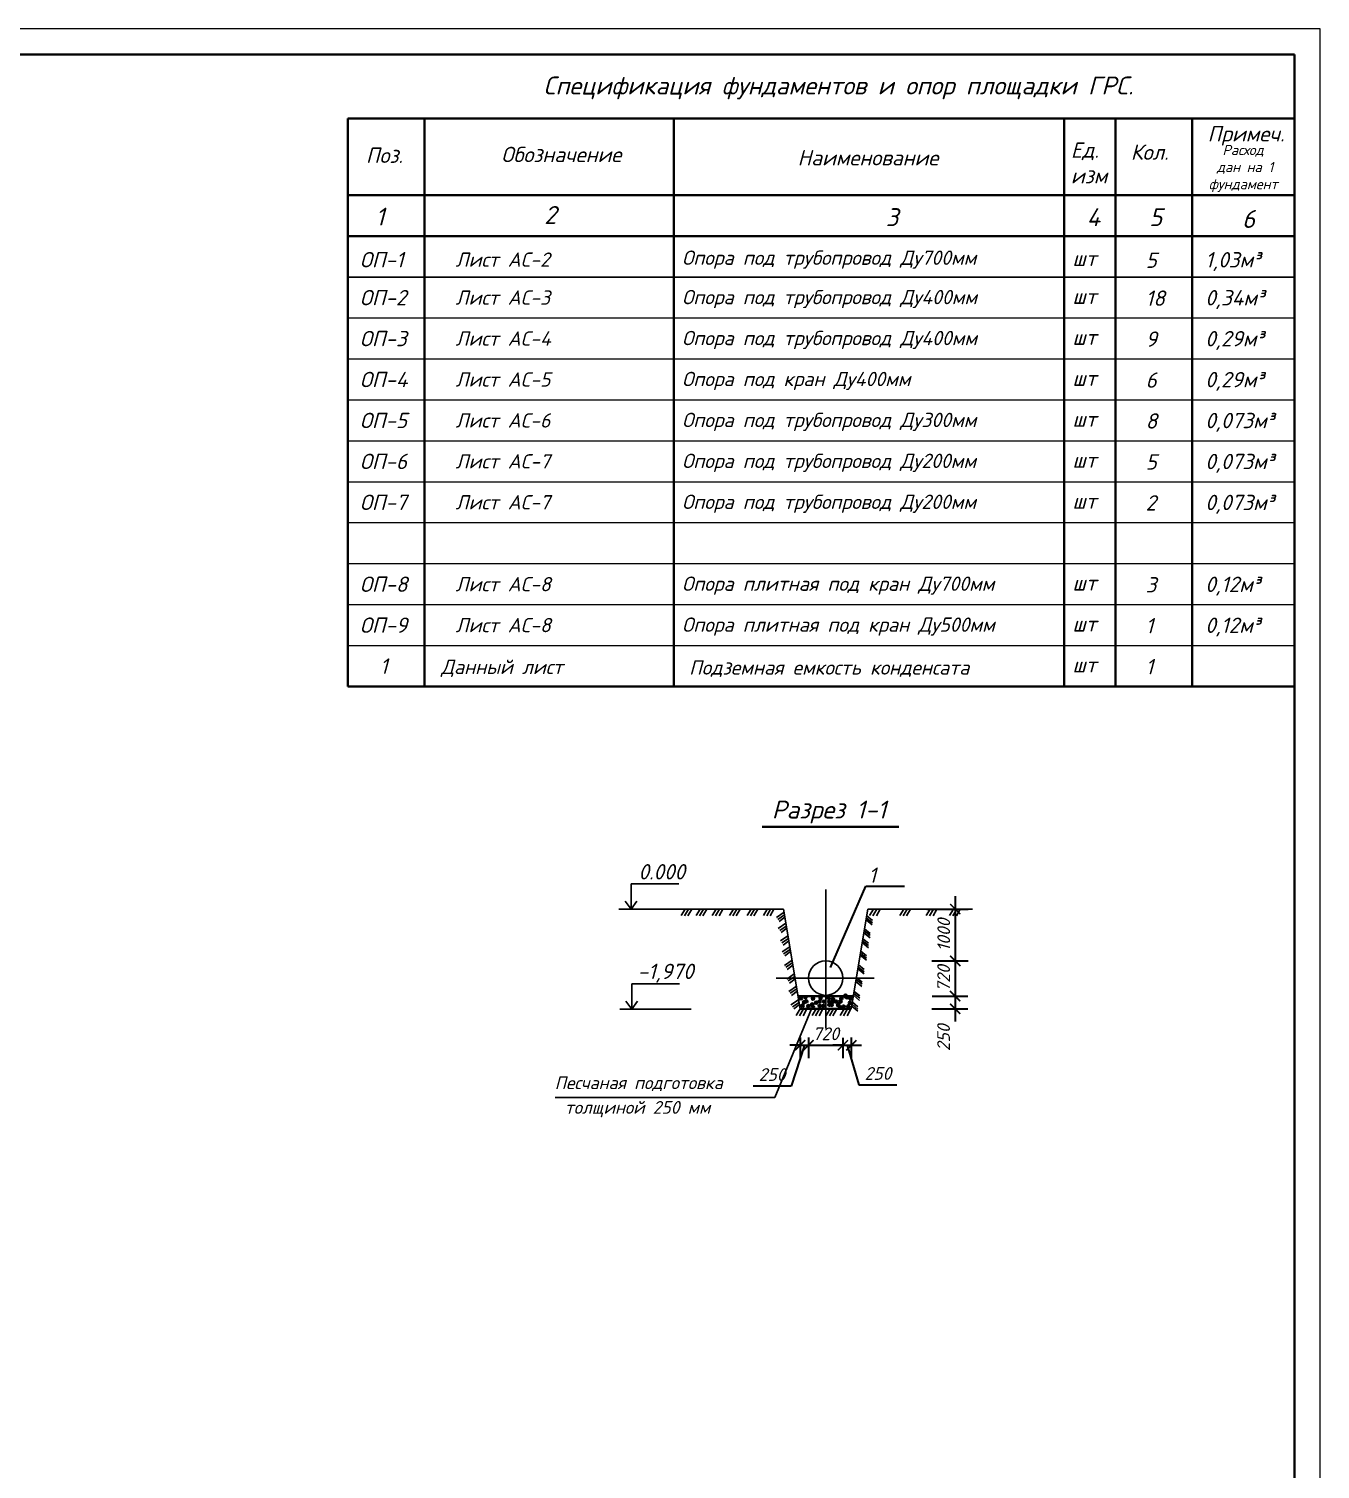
# Model space of a CAD drawing. Extents: x 108150 to 142535, y -18867 to -9422.
# Drawn here: x 137518.1 to 137770.4, y -15406.8 to -15125.4 of the extents above; entities that cross this region are included whole.
import ezdxf

# ---------------------------------------------------------------- set-up
doc = ezdxf.new("R2010")
doc.units = 0
doc.header["$MEASUREMENT"] = 0
doc.header["$PDMODE"] = 32
doc.header["$PDSIZE"] = 0.6
for name, color, linetype, lineweight in [('надписи', 2, 'Continuous', 15), ('Основные', 4, 'Continuous', 40), ('Размер', 8, 'Continuous', 30), ('РАЗМЕРЫ', 8, 'Continuous', 30), ('Текст', 2, 'Continuous', 15)]:
    doc.layers.add(name, color=color, linetype=linetype, lineweight=lineweight)
doc.styles.add('ГОСТ', font='isocpeur.ttf', dxfattribs={"oblique": 15, "height": 2.5})
doc.styles.add('ГОСТ2.5', font='isocpeur.ttf', dxfattribs={"oblique": 15, "height": 2.5})
doc.styles.add('ГОСТ3', font='isocpeur.ttf', dxfattribs={"oblique": 15, "height": 3})
doc.styles.add('ГОСТ3.5', font='isocpeur.ttf', dxfattribs={"oblique": 15, "height": 3.5})
doc.dimstyles.new('100', dxfattribs={"dimtxt": 3.5, "dimasz": 2, "dimexe": 2.5, "dimexo": 0.5, "dimgap": 1, "dimtad": 1, "dimdec": 0, "dimlfac": 100, "dimtxsty": 'ГОСТ3.5', "dimblk": 'ARCHTICK', "dimcen": 2.5, "dimdle": 2.5, "dimclrd": 256, "dimclre": 256, "dimclrt": 2, "dimadec": 3, "dimazin": 0, "dimtfac": 1, "dimtdec": 0, "dimtmove": 1, "dimatfit": 3, "dimldrblk": 'DOTSMALL', "dimfxl": 1, "dimlwd": -1, "dimlwe": -1, "dimarcsym": 0})

# ---------------------------------------------------------------- blocks, each defined once
blk = doc.blocks.new('_ArchTick')
at = {"color": 0, "linetype": 'ByBlock', "const_width": 0.15}
blk.add_lwpolyline([(-0.5, -0.5), (0.5, 0.5)], dxfattribs=at)
blk = doc.blocks.new('*D3283')
at = {"layer": 'Defpoints', "color": 0, "linetype": 'ByBlock', "lineweight": 0, "ltscale": 0.5, "transparency": 16777216}
for p in [(137693.03, -15297.36), (137694, -15307.5), (137699.1, -15307.5)]:
    blk.add_point(p, dxfattribs=at)
at = {"layer": 'РАЗМЕРЫ', "linetype": 'ByBlock', "ltscale": 0.5, "transparency": 16777216}
for p, q in [((137699.1, -15294.86), (137699.1, -15310)), ((137693.53, -15297.36), (137701.6, -15297.36)), ((137694.5, -15307.5), (137701.6, -15307.5))]:
    blk.add_line(p, q, dxfattribs=at)
at = {"layer": 'РАЗМЕРЫ', "linetype": 'ByBlock', "ltscale": 0.5, "transparency": 16777216, "xscale": 2, "yscale": 2, "zscale": 2}
for p, rotation in [((137699.1, -15297.36), 90), ((137699.1, -15307.5), 270)]:
    blk.add_blockref('_ArchTick', p, dxfattribs=dict(at, rotation=rotation))
at = {"layer": 'РАЗМЕРЫ', "color": 2, "linetype": 'ByBlock', "lineweight": 25, "ltscale": 0.5, "transparency": 16777216, "insert": (137696.85, -15302.43), "char_height": 2.5, "attachment_point": 5, "rotation": 90, "style": 'ГОСТ2.5'}
blk.add_mtext('1000', dxfattribs=at)
blk = doc.blocks.new('_DotSmall')
at = {"color": 0, "linetype": 'ByBlock', "lineweight": 15, "const_width": 0.5}
blk.add_lwpolyline([(-0.0625, 0, 1), (0.0625, 0, 1)], format="xyb", close=True, dxfattribs=at)
blk = doc.blocks.new('*D3284')
at = {"layer": 'Defpoints', "color": 0, "linetype": 'ByBlock', "lineweight": 0, "ltscale": 0.5, "transparency": 16777216}
for p in [(137695.33, -15307.5), (137694.09, -15314.36), (137699.08, -15314.36)]:
    blk.add_point(p, dxfattribs=at)
at = {"layer": 'РАЗМЕРЫ', "linetype": 'ByBlock', "ltscale": 0.5, "transparency": 16777216}
for p, q in [((137699.08, -15305), (137699.08, -15316.86)), ((137695.83, -15307.5), (137701.58, -15307.5)), ((137694.59, -15314.36), (137701.58, -15314.36))]:
    blk.add_line(p, q, dxfattribs=at)
at = {"layer": 'РАЗМЕРЫ', "linetype": 'ByBlock', "ltscale": 0.5, "transparency": 16777216, "xscale": 2, "yscale": 2, "zscale": 2}
for p, rotation in [((137699.08, -15307.5), 90), ((137699.08, -15314.36), 270)]:
    blk.add_blockref('_ArchTick', p, dxfattribs=dict(at, rotation=rotation))
at = {"layer": 'РАЗМЕРЫ', "color": 2, "linetype": 'ByBlock', "lineweight": 25, "ltscale": 0.5, "transparency": 16777216, "insert": (137696.83, -15310.93), "char_height": 2.5, "attachment_point": 5, "rotation": 90, "style": 'ГОСТ2.5'}
blk.add_mtext('720', dxfattribs=at)
blk = doc.blocks.new('*D3285')
at = {"layer": 'Defpoints', "color": 0, "linetype": 'ByBlock', "lineweight": 0, "ltscale": 0.5, "transparency": 16777216}
for p in [(137694.09, -15314.36), (137694, -15316.86), (137699.07, -15316.86)]:
    blk.add_point(p, dxfattribs=at)
at = {"layer": 'РАЗМЕРЫ', "linetype": 'ByBlock', "ltscale": 0.5, "transparency": 16777216}
for p, q in [((137699.07, -15311.86), (137699.07, -15319.36)), ((137694.59, -15314.36), (137701.57, -15314.36)), ((137694.5, -15316.86), (137701.57, -15316.86))]:
    blk.add_line(p, q, dxfattribs=at)
at = {"layer": 'РАЗМЕРЫ', "linetype": 'ByBlock', "ltscale": 0.5, "transparency": 16777216, "xscale": 2, "yscale": 2, "zscale": 2}
for p, rotation in [((137699.07, -15314.36), 90), ((137699.07, -15316.86), 270)]:
    blk.add_blockref('_ArchTick', p, dxfattribs=dict(at, rotation=rotation))
at = {"layer": 'РАЗМЕРЫ', "color": 2, "linetype": 'ByBlock', "lineweight": 25, "ltscale": 0.5, "transparency": 16777216, "insert": (137696.82, -15322.52), "char_height": 2.5, "attachment_point": 5, "rotation": 90, "style": 'ГОСТ2.5'}
blk.add_mtext('250', dxfattribs=at)
blk = doc.blocks.new('*D3286')
at = {"layer": 'Defpoints', "color": 0, "linetype": 'ByBlock', "lineweight": 0, "ltscale": 0.5, "transparency": 16777216}
for p in [(137668.8, -15321.95), (137670.44, -15321.98), (137670.44, -15323.96)]:
    blk.add_point(p, dxfattribs=at)
at = {"layer": 'РАЗМЕРЫ', "linetype": 'ByBlock', "ltscale": 0.5, "transparency": 16777216}
for p, q in [((137668.8, -15323.96), (137666.8, -15323.96)), ((137669.62, -15323.96), (137667.03, -15331.95)), ((137668.8, -15322.45), (137668.8, -15326.46)), ((137668.8, -15323.96), (137670.44, -15323.96)), ((137668.8, -15323.96), (137670.44, -15323.96)), ((137670.44, -15322.48), (137670.44, -15326.46)), ((137670.44, -15323.96), (137672.44, -15323.96)), ((137667.03, -15331.95), (137659.61, -15331.95))]:
    blk.add_line(p, q, dxfattribs=at)
at = {"layer": 'РАЗМЕРЫ', "linetype": 'ByBlock', "ltscale": 0.5, "transparency": 16777216, "xscale": 2, "yscale": 2, "zscale": 2}
blk.add_blockref('_ArchTick', (137668.8, -15323.96), dxfattribs=at)
at = {"layer": 'РАЗМЕРЫ', "linetype": 'ByBlock', "ltscale": 0.5, "transparency": 16777216, "xscale": 2, "yscale": 2, "zscale": 2, "rotation": 180}
blk.add_blockref('_ArchTick', (137670.44, -15323.96), dxfattribs=at)
at = {"layer": 'РАЗМЕРЫ', "color": 2, "linetype": 'ByBlock', "lineweight": 25, "ltscale": 0.5, "transparency": 16777216, "insert": (137663.32, -15329.7), "char_height": 2.5, "attachment_point": 5, "style": 'ГОСТ2.5'}
blk.add_mtext('250', dxfattribs=at)
blk = doc.blocks.new('*D3287')
at = {"layer": 'Defpoints', "color": 0, "linetype": 'ByBlock', "lineweight": 0, "ltscale": 0.5, "transparency": 16777216}
for p in [(137670.44, -15321.98), (137677.15, -15322.01), (137677.15, -15323.99)]:
    blk.add_point(p, dxfattribs=at)
at = {"layer": 'РАЗМЕРЫ', "linetype": 'ByBlock', "ltscale": 0.5, "transparency": 16777216}
for p, q in [((137667.94, -15323.99), (137679.65, -15323.99)), ((137670.44, -15322.48), (137670.44, -15326.49)), ((137677.15, -15322.51), (137677.15, -15326.49))]:
    blk.add_line(p, q, dxfattribs=at)
at = {"layer": 'РАЗМЕРЫ', "linetype": 'ByBlock', "ltscale": 0.5, "transparency": 16777216, "xscale": 2, "yscale": 2, "zscale": 2, "rotation": 180}
blk.add_blockref('_ArchTick', (137670.44, -15323.99), dxfattribs=at)
at = {"layer": 'РАЗМЕРЫ', "linetype": 'ByBlock', "ltscale": 0.5, "transparency": 16777216, "xscale": 2, "yscale": 2, "zscale": 2}
blk.add_blockref('_ArchTick', (137677.15, -15323.99), dxfattribs=at)
at = {"layer": 'РАЗМЕРЫ', "color": 2, "linetype": 'ByBlock', "lineweight": 25, "ltscale": 0.5, "transparency": 16777216, "insert": (137673.8, -15321.74), "char_height": 2.5, "attachment_point": 5, "style": 'ГОСТ2.5'}
blk.add_mtext('720', dxfattribs=at)
blk = doc.blocks.new('*D3288')
at = {"layer": 'Defpoints', "color": 0, "linetype": 'ByBlock', "lineweight": 0, "ltscale": 0.5, "transparency": 16777216}
for p in [(137678.79, -15321.95), (137677.15, -15322.01), (137678.79, -15323.99)]:
    blk.add_point(p, dxfattribs=at)
at = {"layer": 'РАЗМЕРЫ', "linetype": 'ByBlock', "ltscale": 0.5, "transparency": 16777216}
for p, q in [((137677.15, -15323.99), (137675.15, -15323.99)), ((137677.15, -15322.51), (137677.15, -15326.49)), ((137677.15, -15323.99), (137678.79, -15323.99)), ((137677.15, -15323.99), (137678.79, -15323.99)), ((137677.97, -15323.99), (137680.29, -15331.74)), ((137678.79, -15322.45), (137678.79, -15326.49)), ((137678.79, -15323.99), (137680.79, -15323.99)), ((137680.29, -15331.74), (137687.71, -15331.74))]:
    blk.add_line(p, q, dxfattribs=at)
at = {"layer": 'РАЗМЕРЫ', "linetype": 'ByBlock', "ltscale": 0.5, "transparency": 16777216, "xscale": 2, "yscale": 2, "zscale": 2}
blk.add_blockref('_ArchTick', (137677.15, -15323.99), dxfattribs=at)
at = {"layer": 'РАЗМЕРЫ', "linetype": 'ByBlock', "ltscale": 0.5, "transparency": 16777216, "xscale": 2, "yscale": 2, "zscale": 2, "rotation": 180}
blk.add_blockref('_ArchTick', (137678.79, -15323.99), dxfattribs=at)
at = {"layer": 'РАЗМЕРЫ', "color": 2, "linetype": 'ByBlock', "lineweight": 25, "ltscale": 0.5, "transparency": 16777216, "insert": (137684, -15329.49), "char_height": 2.5, "attachment_point": 5, "style": 'ГОСТ2.5'}
blk.add_mtext('250', dxfattribs=at)

msp = doc.modelspace()

# ---------------------------------------------------------------- linework, layer by layer
at = {"color": 8, "lineweight": 0}
for p, q in [((137580.4128, -15173.8575), (137765.4142, -15173.8562)), ((137580.4128, -15173.8865), (137765.4142, -15173.8852)), ((137580.4128, -15181.8575), (137765.4143, -15181.8562)), ((137580.4128, -15189.8574), (137765.4143, -15189.8562)), ((137580.4127, -15197.8572), (137765.4143, -15197.8561)), ((137580.4127, -15205.8571), (137765.4144, -15205.8559)), ((137580.4127, -15213.857), (137765.4145, -15213.8558)), ((137580.4127, -15221.8568), (137765.4145, -15221.8557)), ((137580.4127, -15229.8567), (137765.4146, -15229.8556)), ((137580.4126, -15237.8566), (137765.4147, -15237.8554)), ((137580.4126, -15245.8564), (137765.4147, -15245.8553))]:
    msp.add_line(p, q, dxfattribs=at)
at = {"layer": 'Основные'}
for p, q in [((137765.4129, -15130.3676), (136240.4129, -15130.3676)), ((137765.4129, -15714.3676), (137765.4129, -15130.3676))]:
    msp.add_line(p, q, dxfattribs=at)
at = {"layer": 'Основные', "color": 4, "lineweight": 40}
for p, q in [((137580.4129, -15142.8863), (137580.4126, -15253.8563)), ((137765.4129, -15142.8863), (137580.4129, -15142.8863)), ((137595.4129, -15142.8863), (137595.4128, -15253.8562)), ((137644.0881, -15142.8863), (137644.0876, -15253.8559)), ((137720.4129, -15142.8863), (137720.4127, -15253.8554)), ((137730.4129, -15142.8863), (137730.4134, -15253.8554)), ((137745.4129, -15142.8863), (137745.4126, -15253.8553)), ((137580.4129, -15157.8863), (137765.4129, -15157.8863)), ((137580.4129, -15165.8863), (137765.4129, -15165.8863)), ((137580.4126, -15253.8563), (137765.4148, -15253.8552))]:
    msp.add_line(p, q, dxfattribs=at)
at = {"layer": 'Размер', "linetype": 'ByBlock', "lineweight": 0, "ltscale": 0.5}
for p, q in [((137770.4129, -15125.3676), (136220.4129, -15125.3676)), ((137770.4129, -15719.3676), (137770.4129, -15125.3676))]:
    msp.add_line(p, q, dxfattribs=at)
at = {"layer": 'Размер', "color": 2, "linetype": 'ByBlock', "lineweight": 40, "ltscale": 0.5}
msp.add_line((137661.3927, -15281.2941), (137688.0631, -15281.2941), dxfattribs=at)
at = {"layer": 'Размер', "linetype": 'ByBlock', "lineweight": 25, "ltscale": 0.5}
for p, q in [((137635.7467, -15292.4213), (137635.7467, -15297.409)), ((137635.7467, -15292.4213), (137645.0591, -15292.4418)), ((137673.7869, -15320.6953), (137673.7869, -15293.5559)), ((137635.7467, -15297.409), (137634.6073, -15295.844)), ((137635.7467, -15297.409), (137636.8862, -15295.844)), ((137633.3917, -15297.409), (137647.3647, -15297.409)), ((137645.1073, -15297.3614), (137665.5369, -15297.3614)), ((137646.2962, -15297.3614), (137645.521, -15298.6554)), ((137646.9474, -15297.3614), (137646.1722, -15298.7174)), ((137647.5986, -15297.3614), (137646.8544, -15298.7174)), ((137649.2372, -15297.3614), (137648.462, -15298.6554)), ((137649.8884, -15297.3614), (137649.1132, -15298.7174)), ((137650.5396, -15297.3614), (137649.7953, -15298.7174)), ((137652.3979, -15297.3614), (137651.6227, -15298.6554)), ((137653.0491, -15297.3614), (137652.2739, -15298.7174)), ((137653.7002, -15297.3614), (137652.956, -15298.7174)), ((137655.7614, -15297.3614), (137654.9862, -15298.6554)), ((137656.4126, -15297.3614), (137655.6374, -15298.7174)), ((137657.0637, -15297.3614), (137656.3195, -15298.7174)), ((137659.199, -15297.3614), (137658.4238, -15298.6554)), ((137659.8502, -15297.3614), (137659.075, -15298.7174)), ((137660.5014, -15297.3614), (137659.7572, -15298.7174)), ((137662.3766, -15297.3614), (137661.6014, -15298.6554)), ((137663.0278, -15297.3614), (137662.2526, -15298.7174)), ((137663.679, -15297.3614), (137662.9347, -15298.7174)), ((137664.1584, -15299.0039), (137665.6422, -15297.9936)), ((137664.4449, -15299.376), (137665.7304, -15298.5227)), ((137664.7027, -15299.8053), (137665.8027, -15298.9564)), ((137668.7869, -15316.8614), (137665.5369, -15297.3614)), ((137673.7869, -15297.3614), (137673.7869, -15318.8408)), ((137678.7869, -15316.8614), (137682.0369, -15297.3614)), ((137681.6867, -15299.4621), (137682.8798, -15300.453)), ((137681.7443, -15299.1169), (137682.9013, -15300.0443)), ((137681.8135, -15298.7018), (137682.9013, -15299.5927)), ((137682.0369, -15297.3614), (137702.4664, -15297.3614)), ((137682.0369, -15297.3614), (137702.4664, -15297.3614)), ((137683.1296, -15297.3614), (137682.3544, -15298.6554)), ((137683.7808, -15297.3614), (137683.0056, -15298.7174)), ((137684.432, -15297.3614), (137683.6878, -15298.7174)), ((137689.0384, -15297.3614), (137688.2631, -15298.6554)), ((137689.6895, -15297.3614), (137688.9143, -15298.7174)), ((137690.3407, -15297.3614), (137689.5965, -15298.7174)), ((137694.2228, -15297.3614), (137693.4475, -15298.6554)), ((137694.8739, -15297.3614), (137694.0987, -15298.7174)), ((137695.5251, -15297.3614), (137694.7809, -15298.7174)), ((137698.7712, -15297.3614), (137697.996, -15298.6554)), ((137699.4224, -15297.3614), (137698.6471, -15298.7174)), ((137700.0735, -15297.3614), (137699.3293, -15298.7174)), ((137664.5181, -15301.1621), (137666.0019, -15300.1517)), ((137664.8046, -15301.5342), (137666.0901, -15300.6809)), ((137665.0624, -15301.9635), (137666.1624, -15301.1145)), ((137681.2671, -15301.9799), (137682.4601, -15302.9707)), ((137681.3247, -15301.6346), (137682.4817, -15302.5621)), ((137681.3938, -15301.2195), (137682.4817, -15302.1105)), ((137664.9234, -15303.5939), (137666.4072, -15302.5836)), ((137665.2099, -15303.966), (137666.4954, -15303.1127)), ((137665.2802, -15305.7347), (137666.764, -15304.7244)), ((137665.4677, -15304.3953), (137666.5677, -15303.5464)), ((137680.9417, -15303.932), (137682.1348, -15304.9229)), ((137680.9993, -15303.5868), (137682.1563, -15304.5143)), ((137681.0685, -15303.1717), (137682.1563, -15304.0626)), ((137665.5667, -15306.1068), (137666.8522, -15305.2535)), ((137665.7185, -15308.3642), (137667.2023, -15307.3538)), ((137665.8245, -15306.5361), (137666.9245, -15305.6872)), ((137666.0049, -15308.7362), (137667.2905, -15307.883)), ((137680.5388, -15306.3496), (137681.7319, -15307.3404)), ((137680.5964, -15306.0043), (137681.7534, -15306.9318)), ((137680.6655, -15305.5892), (137681.7534, -15306.4802)), ((137666.1651, -15311.044), (137667.6489, -15310.0336)), ((137666.2628, -15309.1655), (137667.3627, -15308.3166)), ((137666.4516, -15311.4161), (137667.7371, -15310.5628)), ((137679.8086, -15310.7311), (137680.8964, -15311.622)), ((137680.0905, -15309.0398), (137681.2835, -15310.0307)), ((137680.148, -15308.6945), (137681.305, -15309.622)), ((137680.2172, -15308.2795), (137681.305, -15309.1704)), ((137635.9, -15311.9699), (137635.9, -15316.9577)), ((137635.9, -15311.9699), (137645.2124, -15311.9905)), ((137664.1086, -15310.8614), (137683.2875, -15310.8614)), ((137666.5659, -15313.4487), (137668.0497, -15312.4384)), ((137666.7094, -15311.8454), (137667.8094, -15310.9964)), ((137666.8524, -15313.8208), (137668.1379, -15312.9675)), ((137667.1102, -15314.2501), (137668.2102, -15313.4012)), ((137679.3553, -15313.4505), (137680.4432, -15314.3414)), ((137679.6818, -15311.4914), (137680.8749, -15312.4823)), ((137679.7394, -15311.1462), (137680.8964, -15312.0737)), ((137635.9, -15316.9577), (137634.7605, -15315.3926)), ((137635.9, -15316.9577), (137637.0395, -15315.3926)), ((137671.4666, -15315.7362), (137663.8757, -15334.2095)), ((137667.0051, -15316.0837), (137668.4889, -15315.0734)), ((137667.2915, -15316.4558), (137668.5771, -15315.6025)), ((137667.5494, -15316.8851), (137668.6493, -15316.0362)), ((137668.3702, -15314.3614), (137679.2035, -15314.3614)), ((137678.8759, -15316.327), (137680.069, -15317.3179)), ((137678.9335, -15315.9817), (137680.0905, -15316.9092)), ((137679.0026, -15315.5667), (137680.0905, -15316.4576)), ((137679.2286, -15314.2109), (137680.4216, -15315.2017)), ((137679.2862, -15313.8656), (137680.4432, -15314.7931)), ((137633.545, -15316.9577), (137647.5179, -15316.9577)), ((137668.799, -15316.8614), (137668.0238, -15318.1554)), ((137669.4502, -15316.8614), (137668.6749, -15318.2174)), ((137668.7869, -15316.8614), (137678.7869, -15316.8614)), ((137670.1013, -15316.8614), (137669.3571, -15318.2174)), ((137671.9205, -15316.8614), (137671.1453, -15318.1554)), ((137672.5717, -15316.8614), (137671.7965, -15318.2174)), ((137673.2229, -15316.8614), (137672.4787, -15318.2174)), ((137674.6478, -15316.8614), (137673.8726, -15318.1554)), ((137675.299, -15316.8614), (137674.5238, -15318.2174)), ((137675.9502, -15316.8614), (137675.206, -15318.2174)), ((137677.4079, -15316.8614), (137676.6327, -15318.1554)), ((137678.0591, -15316.8614), (137677.2839, -15318.2174)), ((137678.7103, -15316.8614), (137677.9661, -15318.2174)), ((137620.9139, -15334.2095), (137663.8757, -15334.2095))]:
    msp.add_line(p, q, dxfattribs=at)
at = {"layer": 'Размер', "color": 1, "linetype": 'ByBlock', "lineweight": 25, "ltscale": 0.5}
for p, q in [((137645.1073, -15297.3614), (137665.5369, -15297.3614)), ((137665.5369, -15297.3614), (137668.7869, -15316.8614)), ((137678.7869, -15316.8614), (137682.0369, -15297.3614)), ((137682.0369, -15297.3614), (137702.4664, -15297.3614))]:
    msp.add_line(p, q, dxfattribs=at)
at = {"layer": 'Размер', "color": 1, "linetype": 'ByBlock', "lineweight": 40, "ltscale": 0.5}
for p, q in [((137668.3702, -15314.3614), (137679.2035, -15314.3614)), ((137668.7869, -15316.8614), (137678.7869, -15316.8614))]:
    msp.add_line(p, q, dxfattribs=at)
at = {"layer": 'Размер', "linetype": 'ByBlock', "lineweight": 25, "ltscale": 0.5}
msp.add_circle((137673.7869, -15310.8614), 3.364, dxfattribs=at)
at = {"layer": 'Размер', "color": 1, "linetype": 'ByBlock', "lineweight": 25, "ltscale": 0.5}
for p in [(137668.9237, -15314.8252), (137669.2519, -15316.2596), (137669.58, -15315.5629), (137669.8319, -15314.5956), (137669.9902, -15315.399), (137670.4004, -15316.3416), (137671.1387, -15316.0137), (137671.3028, -15314.8662), (137671.3028, -15316.5465), (137671.8961, -15315.6693), (137672.6154, -15315.4399), (137672.6154, -15316.3006), (137672.7795, -15314.7842), (137673.3241, -15316.2908), (137673.4768, -15315.4399), (137674.3792, -15314.7022), (137674.4977, -15315.415), (137674.5022, -15316.0547), (137674.9534, -15316.0957), (137675.1996, -15314.9891), (137675.2095, -15315.4577), (137675.8558, -15315.4399), (137676.225, -15316.1367), (137676.6092, -15316.5455), (137676.6762, -15315.4399), (137676.8403, -15314.8252), (137677.2915, -15316.4236), (137677.9807, -15314.6242), (137678.1939, -15316.3826), (137678.518, -15315.6979), (137678.6451, -15314.8662)]:
    msp.add_point(p, dxfattribs=at)
at = {"layer": 'Размер', "color": 1, "linetype": 'ByBlock', "lineweight": 40, "ltscale": 0.5}
msp.add_point((137677.6607, -15314.3614), dxfattribs=at)
at = {"layer": 'РАЗМЕРЫ', "color": 252, "ltscale": 0.9}
for p, q in [((137674.6918, -15308.7916), (137681.6553, -15292.8654)), ((137681.6553, -15292.8654), (137689.1683, -15292.8654))]:
    msp.add_line(p, q, dxfattribs=at)

# ---------------------------------------------------------------- texts
at = {"layer": 'надписи', "color": 2, "lineweight": 40, "ltscale": 3, "style": 'ГОСТ3.5', "oblique": 15}
msp.add_text('      Разрез 1-1', height=3.5, dxfattribs=at).set_placement((137649.8915, -15279.6824, -1148.752))
at = {"layer": 'надписи', "color": 2, "ltscale": 3, "oblique": 15}
for s, height, style, p in [('       0.000', 3, 'ГОСТ3', (137623.8364, -15291.5783, -765.8346)), ('-1,970', 3, 'ГОСТ3', (137637.0395, -15311.0411)), ('Песчаная подготовка', 2.5, 'ГОСТ2.5', (137620.8369, -15332.5491, -765.8346)), (' толщиной 250 мм ', 2.5, 'ГОСТ2.5', (137621.2138, -15337.3702, -765.8346))]:
    msp.add_text(s, height=height, dxfattribs=dict(at, style=style)).set_placement(p)
at = {"layer": 'Текст', "lineweight": 25, "style": 'ГОСТ3', "oblique": 15}
for s, p in [('5', (137736.2983, -15172.0826)), ('18', (137736.2983, -15179.4993)), ('9', (137736.2983, -15187.4992)), ('6', (137736.2984, -15195.499)), ('8', (137736.2984, -15203.4989)), ('5', (137736.2984, -15211.4987)), ('2', (137736.2985, -15219.4986)), ('3', (137736.2986, -15235.4983)), ('1', (137736.2986, -15243.4982)), ('1', (137736.2986, -15251.4981))]:
    msp.add_text(s, height=3, dxfattribs=at).set_placement(p)
at = {"layer": 'Текст', "style": 'ГОСТ3', "oblique": 15}
msp.add_text('Данный лист  ', height=2.8, dxfattribs=at).set_placement((137598.6279, -15251.4432))
at = {"layer": 'Текст', "attachment_point": 1}
for s, insert, char_height, width, style in [('Спецификация фундаментов и опор площадки ГРС. ', (137618.6437, -15134.6929), 3.5, 865.941396, 'ГОСТ'), ('Примеч.', (137748.4158, -15144.3727), 3, 865.941396, 'ГОСТ3'), ('{\\fISOCPEUR|b0|i0|c204|p34;Поз.}', (137583.9372, -15148.5784), 3, 865.941396, 'ГОСТ3'), ('{\\fISOCPEUR|b0|i0|c204|p34;Обозначение}', (137610.3972, -15148.4218), 3, 865.941396, 'ГОСТ3'), ('{\\fISOCPEUR|b0|i0|c204|p34;Наименование}', (137668.2923, -15149.0568), 3, 865.941396, 'ГОСТ3'), ('Кол.', (137733.4022, -15147.9644), 3, 865.941396, 'ГОСТ3'), ('\\pi1.65954;Расход\\P\\pi0.55954;дан на 1\\P\\pi-1.02085;фундамент', (137749.6562, -15148.0439), 2, 12.054971, 'ГОСТ3'), ('{\\fISOCPEUR|b0|i0|c204|p34;1}', (137585.8106, -15160.3175), 3.5, 865.941396, 'ГОСТ'), ('{\\fISOCPEUR|b0|i0|c204|p34;2}', (137618.782, -15159.9913), 3.5, 865.941396, 'ГОСТ'), ('{\\fISOCPEUR|b0|i0|c204|p34;3}', (137685.513, -15160.4223), 3.5, 865.941396, 'ГОСТ'), ('{\\fISOCPEUR|b0|i0|c204|p34;4}', (137724.7834, -15160.4286), 3.5, 865.941396, 'ГОСТ'), ('{\\fISOCPEUR|b0|i0|c204|p34;5}', (137736.9938, -15160.4286), 3.5, 865.941396, 'ГОСТ'), ('{\\fISOCPEUR|b0|i0|c204|p34;6}', (137755.1349, -15160.7773), 3.5, 865.941396, 'ГОСТ'), ('ОП-1', (137582.7578, -15168.9789), 3, 865.941396, 'ГОСТ3'), ('шт', (137722.0031, -15168.7192), 3, 851.993807, 'ГОСТ3'), ('1,03м³', (137747.9546, -15168.9983), 3, 858.330853, 'ГОСТ3'), ('ОП-2', (137582.7578, -15176.3956), 3, 865.941396, 'ГОСТ3'), ('шт', (137722.0031, -15176.136), 3, 851.993807, 'ГОСТ3'), ('0,34м³', (137747.9547, -15176.4147), 3, 858.330853, 'ГОСТ3'), ('ОП-3', (137582.7578, -15184.3954), 3, 865.941396, 'ГОСТ3'), ('шт', (137722.0031, -15184.1358), 3, 851.993807, 'ГОСТ3'), ('0,29м³', (137747.9547, -15184.4146), 3, 858.330853, 'ГОСТ3'), ('ОП-4', (137582.7579, -15192.3953), 3, 865.941396, 'ГОСТ3'), ('0,29м³', (137747.9547, -15192.4144), 3, 858.330853, 'ГОСТ3'), ('шт', (137722.0031, -15192.1357), 3, 851.993807, 'ГОСТ3'), ('ОП-5', (137582.7579, -15200.3951), 3, 865.941396, 'ГОСТ3'), ('0,073м³', (137747.9548, -15200.4143), 3, 858.330853, 'ГОСТ3'), ('шт', (137722.0032, -15200.1355), 3, 851.993807, 'ГОСТ3'), ('ОП-6', (137582.7579, -15208.395), 3, 865.941396, 'ГОСТ3'), ('шт', (137722.0032, -15208.1354), 3, 851.993807, 'ГОСТ3'), ('0,073м³', (137747.9548, -15208.4142), 3, 858.330853, 'ГОСТ3'), ('ОП-7', (137582.758, -15216.3949), 3, 865.941396, 'ГОСТ3'), ('шт', (137722.0033, -15216.1353), 3, 851.993807, 'ГОСТ3'), ('0,073м³', (137747.9549, -15216.414), 3, 858.330853, 'ГОСТ3'), ('ОП-8', (137582.7581, -15232.3946), 3, 865.941396, 'ГОСТ3'), ('шт', (137722.0034, -15232.135), 3, 851.993807, 'ГОСТ3'), ('0,12м³', (137747.9549, -15232.4138), 3, 858.330853, 'ГОСТ3'), ('ОП-9', (137582.7581, -15240.3945), 3, 865.941396, 'ГОСТ3'), ('шт', (137722.0034, -15240.1349), 3, 851.993807, 'ГОСТ3'), ('0,12м³', (137747.955, -15240.4136), 3, 858.330853, 'ГОСТ3'), ('1', (137586.689, -15248.3943), 3, 865.941396, 'ГОСТ3'), ('Подземная емкость конденсата', (137647.0993, -15248.7613), 2.8, 865.941396, 'ГОСТ3'), ('шт', (137722.0034, -15248.1347), 3, 851.993807, 'ГОСТ3')]:
    msp.add_mtext(s, dxfattribs=dict(at, insert=insert, char_height=char_height, width=width, style=style))
at = {"layer": 'Текст', "color": 2, "width": 865.941396, "attachment_point": 1, "style": 'ГОСТ3'}
for s, insert, char_height in [('Ед.\\Pизм', (137721.6801, -15147.5706), 3), ('Лист АС-2', (137601.4463, -15169.0676), 2.8), ('Опора под трубопровод Ду700мм', (137645.7193, -15168.6915), 2.8), ('Лист АС-3', (137601.4463, -15176.4844), 2.8), ('Опора под трубопровод Ду400мм', (137645.7193, -15176.3914), 2.8), ('Лист АС-4', (137601.4463, -15184.4842), 2.8), ('Опора под трубопровод Ду400мм', (137645.7193, -15184.3912), 2.8), ('Лист АС-5', (137601.4463, -15192.484), 2.8), ('Опора под кран Ду400мм', (137645.7194, -15192.3911), 2.8), ('Лист АС-6', (137601.4464, -15200.4839), 2.8), ('Опора под трубопровод Ду300мм', (137645.7194, -15200.3909), 2.8), ('Лист АС-7', (137601.4464, -15208.4838), 2.8), ('Опора под трубопровод Ду200мм', (137645.7194, -15208.3908), 2.8), ('Лист АС-7', (137601.4464, -15216.4837), 2.8), ('Опора под трубопровод Ду200мм', (137645.7195, -15216.3907), 2.8), ('Лист АС-8', (137601.4465, -15232.4834), 2.8), ('Опора плитная под кран Ду700мм', (137645.7196, -15232.3904), 2.8), ('Лист АС-8', (137601.4466, -15240.4833), 2.8), ('Опора плитная под кран Ду500мм', (137645.7196, -15240.3903), 2.8), ('1', (137682.1378, -15289.2383), 3)]:
    msp.add_mtext(s, dxfattribs=dict(at, insert=insert, char_height=char_height))

# ---------------------------------------------------------------- dimensions: what is measured, and where the dimension line sits
at = {"layer": 'РАЗМЕРЫ', "color": 2, "linetype": 'ByBlock', "lineweight": 25, "ltscale": 0.5}
for base, p1, p2, text, picture, middle in [((137699.0985, -15307.4974), (137693.0318, -15297.3614), (137694.0039, -15307.4974), '1000', '*D3283', (137699.0985, -15302.4294)), ((137699.0828, -15314.3614), (137695.3283, -15307.4974), (137694.0922, -15314.3614), '720', '*D3284', (137699.0828, -15310.9294)), ((137699.0657, -15316.8614), (137694.0922, -15314.3614), (137694.0039, -15316.8614), '250', '*D3285', (137699.0657, -15322.5213))]:
    dim = msp.add_linear_dim(base=base, p1=p1, p2=p2, angle=90, text=text, dimstyle='100', override={"dimtxsty": 'ГОСТ2.5', "dimfxl": 1.3}, dxfattribs=at)
    dim.commit()
    dim.dimension.update_dxf_attribs({"geometry": picture, "text_midpoint": middle, "dimtype": 160})
for base, p1, p2, text, picture, middle in [((137670.4448, -15323.9605), (137668.799, -15321.951), (137670.4448, -15321.9818), '250', '*D3286', (137666.033, -15331.9502)), ((137677.1508, -15323.9891), (137670.4448, -15321.9818), (137677.1508, -15322.008), '720', '*D3287', (137673.7978, -15323.9891))]:
    dim = msp.add_linear_dim(base=base, p1=p1, p2=p2, text=text, dimstyle='100', override={"dimtxsty": 'ГОСТ2.5', "dimfxl": 1.3}, dxfattribs=at)
    dim.commit()
    dim.dimension.update_dxf_attribs({"geometry": picture, "text_midpoint": middle, "dimtype": 160})
dim = msp.add_linear_dim(base=(137678.7869, -15323.989), p1=(137677.1508, -15322.008), p2=(137678.7869, -15321.9465), text='250', dimstyle='100', override={"dimtxsty": 'ГОСТ2.5', "dimfxl": 1.3}, dxfattribs=at)
dim.commit()
dim.dimension.update_dxf_attribs({"geometry": '*D3288', "text_midpoint": (137681.2938, -15329.489)})

doc.saveas('drawing.dxf')
